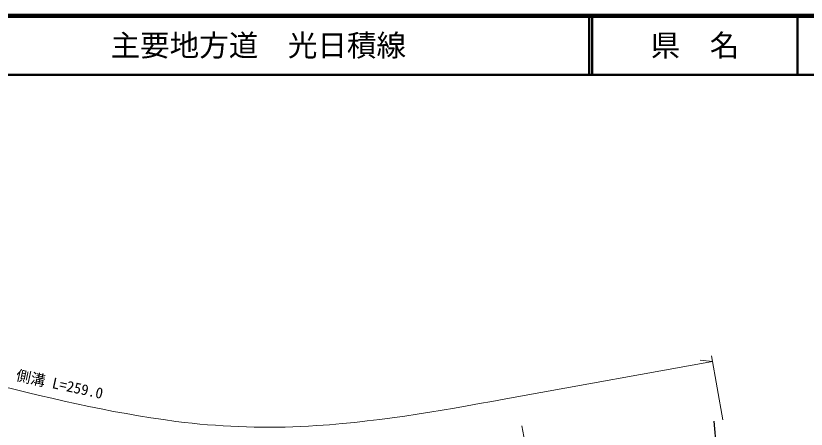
# Model space of a CAD drawing. Units: millimetres at full size, sheet at 1:1000; details may follow other scales. Extents: x 40000 to 680000, y 20000 to 380000.
# Drawn here: x 200705 to 334448, y 310114 to 380000 of the extents above; entities that cross this region are included whole.
import ezdxf
from ezdxf.enums import TextEntityAlignment as Align

# ---------------------------------------------------------------- set-up
doc = ezdxf.new("R2010")
doc.units = ezdxf.units.MM
doc.header["$LTSCALE"] = 1000
for name, color, linetype, lineweight in [('M-BGD', 7, 'Continuous', 25), ('M-STR-HTXT', 7, 'Continuous', 13), ('M-TTL', 2, 'Continuous', 13), ('M-TTL-LINE', 7, 'Continuous', 50)]:
    doc.layers.add(name, color=color, linetype=linetype, lineweight=lineweight)
doc.layers.add('M-TTL-TXT', color=7, linetype='Continuous')
doc.styles.add('ＭＳ ゴシック', font='')
doc.styles.get('ＭＳ ゴシック').set_extended_font_data('MS Gothic')

msp = doc.modelspace()

# ---------------------------------------------------------------- linework, layer by layer
at = {"layer": 'M-BGD'}
msp.add_line((319558, 304042), (318868, 311444), dxfattribs=at)
at = {"layer": 'M-STR-HTXT'}
for p, q in [((320364, 311714), (318409, 322539)), ((285467, 315575), (318587, 321555)), ((318587, 321555), (316512, 321790)), ((291686, 281132), (286356, 310654))]:
    msp.add_line(p, q, dxfattribs=at)
for points in [[(194356, 318342), (196430, 317830), (198504, 317321), (200578, 316815), (202654, 316315), (204732, 315823), (206812, 315339), (208895, 314867), (210980, 314408), (213069, 313964), (215161, 313537), (217257, 313129), (219357, 312741), (221461, 312376), (223570, 312036), (225682, 311722), (227798, 311437), (229246, 311259)], [(285467, 315575), (283367, 315190), (281266, 314807), (279164, 314429), (277062, 314055), (274958, 313690), (272852, 313334), (270745, 312989), (268635, 312657), (266523, 312341), (264409, 312041), (262292, 311761), (260172, 311502), (258050, 311265), (255925, 311053), (253798, 310868), (251668, 310712), (250212, 310623)]]:
    msp.add_lwpolyline(points, dxfattribs=at)
msp.add_arc((243510, 435443), 125000, 263.44771, 273.0732, dxfattribs=at)
at = {"layer": 'M-TTL', "lineweight": 140}
msp.add_line((680000, 380000), (40000, 380000), dxfattribs=at)
at = {"layer": 'M-TTL-LINE'}
for p, q in [((297750, 380000), (297750, 370000)), ((298250, 380000), (298250, 370000)), ((333000, 380000), (333000, 370000)), ((40000, 370000), (680000, 370000))]:
    msp.add_line(p, q, dxfattribs=at)

# ---------------------------------------------------------------- texts
at = {"layer": 'M-STR-HTXT', "style": 'ＭＳ ゴシック'}
msp.add_text('側溝 L=259.0', height=1833, rotation=347.69, dxfattribs=at).set_placement((207809, 316280), align=Align.BOTTOM_CENTER)
at = {"layer": 'M-TTL-TXT', "style": 'ＭＳ ゴシック'}
msp.add_text('主要地方道\u3000光日積線', height=3666, dxfattribs=at).set_placement((216734, 375000), align=Align.MIDDLE_LEFT)
msp.add_text('県\u3000名', height=3666, dxfattribs=at).set_placement((315625, 375000), align=Align.MIDDLE_CENTER)

doc.saveas('drawing.dxf')
